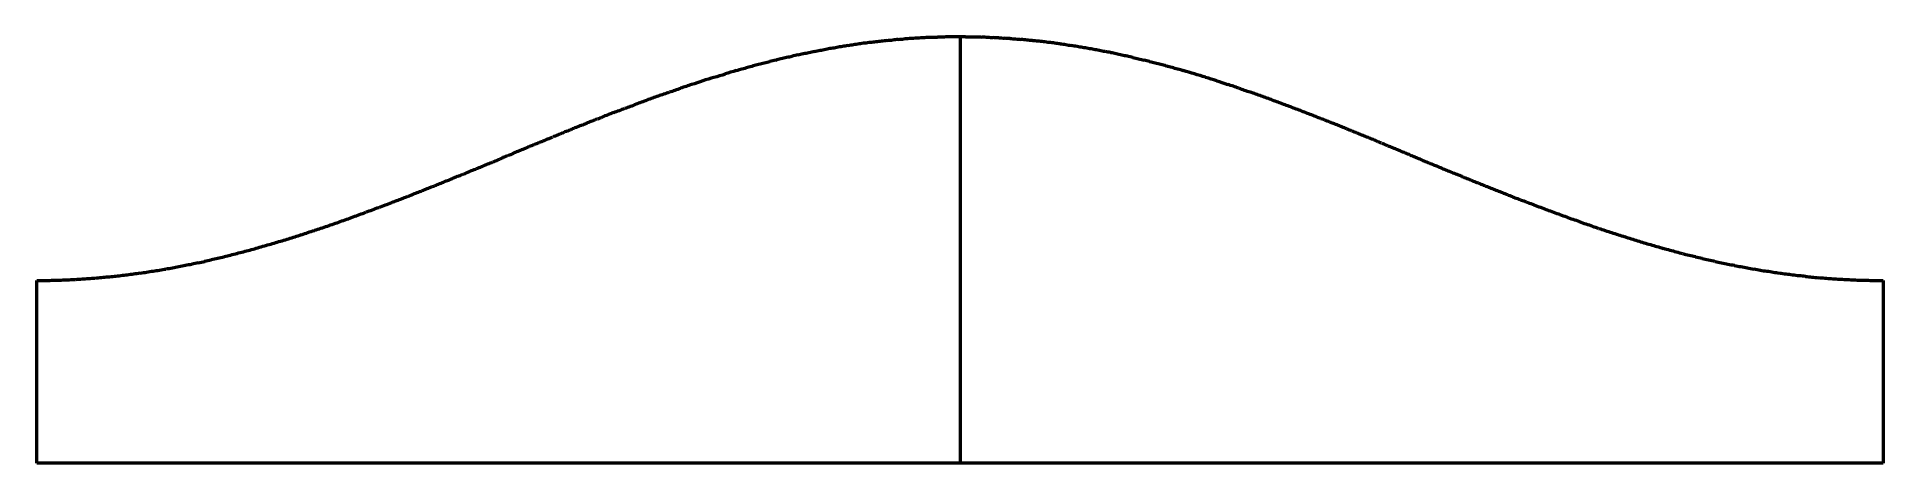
# Model space of a CAD drawing. Header units: millimetres. Extents: x 2 to 1012, y 0 to 233.
import ezdxf

# ---------------------------------------------------------------- set-up
doc = ezdxf.new("R2010")
doc.units = ezdxf.units.MM
doc.layers.add('IV_BEND_DOWN', color=30, linetype='Continuous', lineweight=50)
doc.layers.add('IV_OUTER_PROFILE', color=7, linetype='Continuous', lineweight=50)

msp = doc.modelspace()

# ---------------------------------------------------------------- linework, layer by layer
at = {"layer": 'IV_BEND_DOWN'}
msp.add_line((507.1, 233.4), (507.1, 0), dxfattribs=at)
at = {"layer": 'IV_OUTER_PROFILE'}
for p, q in [((2, 98.8), (2, 100)), ((2, 0), (2, 98.8)), ((1012.2, 100), (1012.2, 98.8)), ((1012.2, 98.8), (1012.2, 0)), ((1012.2, 0), (2, 0))]:
    msp.add_line(p, q, dxfattribs=at)
for centre, radius, start, end in [((507.1, -158.7), 392.1, 94.0561, 94.5041), ((507.1, -157.9), 391.3, 93.6079, 94.0564), ((507.1, -157.2), 390.6, 93.159, 93.6081), ((507, -156.6), 390, 92.7096, 93.1592), ((507, -156), 389.4, 92.2596, 92.7098), ((507, -155.6), 388.9, 91.8092, 92.2598), ((507, -155.1), 388.5, 91.3584, 91.8094), ((507, -154.8), 388.2, 90.9073, 91.3586), ((507, -154.5), 387.9, 90.4559, 90.9074), ((507, -154.3), 387.7, 90.0043, 90.456), ((507, -154.2), 387.6, 89.5525, 90.0043), ((507, -154.2), 387.5, 89.1005, 89.5525), ((507, -154.2), 387.5, 88.6485, 89.1005), ((507, -154.3), 387.6, 88.1966, 88.6485), ((506.9, -154.4), 387.8, 87.7446, 88.1965), ((506.9, -154.7), 388, 87.2928, 87.7445), ((506.9, -155), 388.4, 86.8411, 87.2927), ((506.9, -155.4), 388.7, 86.3897, 86.841), ((506.9, -155.8), 389.2, 85.9385, 86.3895), ((506.8, -156.4), 389.7, 85.4877, 85.9383), ((524.7, -262.3), 497.2, 102.7173, 103.0786), ((523.1, -255), 489.8, 102.3528, 102.7191), ((521.5, -247.9), 482.5, 101.9833, 102.3547), ((520.1, -241), 475.4, 101.6089, 101.9852), ((518.7, -234.2), 468.5, 101.2294, 101.6107), ((517.4, -227.7), 461.8, 100.8448, 101.2312), ((516.2, -221.3), 455.3, 100.4553, 100.8467), ((515.1, -215), 449, 100.0608, 100.4571), ((514, -209), 442.8, 99.6612, 100.0626), ((513, -203.1), 436.9, 99.2566, 99.663), ((512.1, -197.4), 431.1, 98.847, 99.2584), ((511.2, -191.8), 425.4, 98.4325, 98.8489), ((510.4, -186.4), 420, 98.0129, 98.4343), ((509.7, -181.1), 414.7, 97.5884, 98.0147), ((509.1, -176), 409.5, 97.159, 97.5902), ((508.4, -171.1), 404.5, 96.7247, 97.1608), ((507.9, -166.3), 399.7, 96.2854, 96.7264), ((507.5, -162.4), 395.8, 95.8418, 96.2868), ((507.4, -161.5), 394.8, 95.3967, 95.8424), ((507.3, -160.5), 393.9, 94.9506, 95.3971), ((507.2, -159.6), 392.9, 94.5037, 94.951), ((506.8, -157), 390.3, 85.0373, 85.4875), ((506.5, -159.9), 393.3, 84.589, 85.0361), ((506.1, -164.1), 397.5, 84.1447, 84.5874), ((505.7, -168.5), 401.9, 83.7049, 84.1431), ((505.1, -172.9), 406.4, 83.2696, 83.7033), ((504.6, -177.5), 411, 82.8387, 83.2679), ((504, -182.2), 415.8, 82.4123, 82.837), ((503.3, -187.1), 420.7, 81.9904, 82.4106), ((502.6, -192.1), 425.7, 81.5731, 81.9888), ((501.8, -197.3), 430.9, 81.1604, 81.5715), ((501, -202.5), 436.3, 80.7523, 81.1587), ((500.1, -208), 441.8, 80.3487, 80.7506), ((499.1, -213.6), 447.5, 79.9498, 80.347), ((498.1, -219.3), 453.3, 79.5555, 79.9481), ((497, -225.2), 459.3, 79.1658, 79.5538), ((495.8, -231.2), 465.4, 78.7808, 79.1641), ((494.6, -237.4), 471.8, 78.4004, 78.7791), ((493.3, -243.8), 478.3, 78.0246, 78.3986), ((491.9, -250.3), 484.9, 77.6534, 78.0229), ((490.4, -257), 491.8, 77.2869, 77.6517), ((488.8, -263.8), 498.8, 76.925, 77.2852), ((558.8, -388.2), 627.6, 106.6896, 107.2731), ((549.5, -356.8), 595, 106.0866, 106.7003), ((543.7, -336.6), 573.9, 105.7741, 106.0914), ((541.4, -328.1), 565.1, 105.4543, 105.7761), ((538.9, -319.1), 555.8, 105.1294, 105.4561), ((536.5, -310.3), 546.7, 104.7997, 105.1312), ((534.3, -301.8), 537.9, 104.465, 104.8015), ((532.2, -293.5), 529.3, 104.1253, 104.4668), ((530.2, -285.4), 521, 103.7808, 104.1272), ((528.2, -277.5), 512.8, 103.4313, 103.7826), ((526.4, -269.8), 504.9, 103.0768, 103.4331), ((487.2, -270.9), 506, 76.5677, 76.9233), ((485.5, -278.1), 513.4, 76.215, 76.566), ((483.6, -285.4), 521, 75.867, 76.2133), ((481.7, -293), 528.8, 75.5235, 75.8653), ((479.7, -300.7), 536.8, 75.1846, 75.5218), ((476.5, -312.7), 549.2, 74.8519, 75.182), ((472.9, -325.9), 562.9, 74.5266, 74.8492), ((469.1, -339.7), 577.2, 74.2088, 74.5239), ((465, -354), 592.1, 73.8985, 74.2062), ((456.9, -381.8), 621.1, 73.3021, 73.89), ((446.9, -414.7), 655.5, 72.7331, 73.2918), ((627.4, -596.5), 847, 109.2628, 109.7014), ((610, -546.2), 793.7, 108.8058, 109.2726), ((594.7, -500.8), 745.9, 108.3203, 108.8157), ((581.2, -459.7), 702.6, 107.8061, 108.3304), ((569.3, -422.3), 663.4, 107.2627, 107.8164), ((435.6, -450.6), 693.1, 72.1929, 72.7229), ((422.8, -490), 734.4, 71.6813, 72.1829), ((408.3, -533.2), 780.1, 71.1978, 71.6715), ((391.9, -581.1), 830.6, 70.7421, 71.1882), ((373.2, -634.2), 887, 70.3138, 70.7326), ((728, -869.8), 1138.2, 110.8145, 111.1441), ((697, -787.7), 1050.4, 110.4673, 110.8236), ((670.4, -716), 974, 110.0932, 110.4766), ((647.4, -652.7), 906.7, 109.6918, 110.1027), ((351.7, -693.7), 950.3, 69.9125, 70.3044), ((327, -760.8), 1021.7, 69.5378, 69.9033), ((298.4, -837.1), 1103.2, 69.1895, 69.5288), ((264.9, -924.6), 1196.9, 68.8672, 69.1807), ((1028.6, -1627.3), 1953.2, 112.0594, 112.1454), ((981, -1509.7), 1826.4, 111.9696, 112.0614), ((939.2, -1405.9), 1714.5, 111.8738, 111.9716), ((902.2, -1313.5), 1614.9, 111.7721, 111.8758), ((869.1, -1230.7), 1525.8, 111.6644, 111.7741), ((839.5, -1156), 1445.4, 111.5507, 111.6664), ((812.9, -1088.4), 1372.7, 111.431, 111.5528), ((764.5, -964.7), 1240, 111.135, 111.4382), ((225.4, -1026.2), 1305.9, 68.5707, 68.8585), ((183.5, -1132.8), 1420.4, 68.4493, 68.5669), ((154.9, -1205), 1498.1, 68.3356, 68.4472), ((123.1, -1284.9), 1584.1, 68.2279, 68.3336), ((87.5, -1373.9), 1680, 68.1262, 68.2259), ((47.4, -1473.7), 1787.6, 68.0304, 68.1242), ((1.8, -1586.4), 1909.1, 67.9406, 68.0284), ((-50.2, -1714.7), 2047.5, 67.8566, 67.9386), ((2603.3, -5428.8), 6068, 112.63637, 112.66413), ((2201.8, -4465.5), 5024.4, 112.6048, 112.6383), ((1918, -3783.5), 4285.7, 112.5674, 112.6067), ((1706.9, -3275.1), 3735.2, 112.5242, 112.5693), ((1543.7, -2881.3), 3308.9, 112.4753, 112.5262), ((1413.8, -2567.1), 2968.9, 112.4206, 112.4772), ((1308, -2310.6), 2691.4, 112.36, 112.4225), ((1220.3, -2097), 2460.5, 112.2937, 112.362), ((1146.3, -1916.3), 2265.3, 112.2215, 112.2956), ((1083.1, -1761.5), 2098.1, 112.1434, 112.2234), ((-110.3, -1862.2), 2206.8, 67.7785, 67.8546), ((-180.4, -2033.5), 2391.9, 67.7063, 67.7766), ((-263.2, -2235.2), 2609.9, 67.64, 67.7044), ((-362.4, -2476), 2870.4, 67.5794, 67.638), ((-483.4, -2769), 3187.4, 67.5247, 67.5775), ((-634.2, -3133.2), 3581.5, 67.4758, 67.5228), ((-827.2, -3598.4), 4085.2, 67.4326, 67.4738), ((-1083.1, -4213.7), 4751.6, 67.3952, 67.4307), ((-1438.3, -5066.4), 5675.3, 67.3636, 67.3933), ((-1964.4, -6327.2), 7041.5, 67.33778, 67.36171), ((-2634.7, 7184.6), 7589.9, 292.28309, 292.30567), ((-3652.8, 9667.1), 10273, 292.3037, 292.32039), ((-5782.2, 14855.3), 15881.2, 292.31842, 292.32922), ((-13023.7, 32489.5), 34944.4, 292.32725, 292.33216), ((13861, -32345.7), 35244.2, 112.70528, 112.71006), ((6440.1, -14608.7), 16017.5, 112.69667, 112.70719), ((4258, -9390.4), 10361.2, 112.68231, 112.69858), ((3214.6, -6893.4), 7655.1, 112.66222, 112.68423), ((-2823.1, -8383), 9269.4, 67.31769, 67.33587), ((-4475, -12334.3), 13552.1, 67.30333, 67.31577), ((-8959.9, -23055.5), 25173.6, 67.29472, 67.30142), ((-67272.9, -162405.7), 176232.8, 67.291854, 67.29281), ((67148.6, 161796.6), 174733.9, 247.669803, 247.670784), ((10244.3, 23253.1), 24959.4, 247.67275, 247.67961), ((5867.8, 12594), 13436.8, 247.68158, 247.69433), ((4255.8, 8665.6), 9190.5, 247.6963, 247.71494), ((-616.8, 2236.2), 2245.9, 291.831, 291.9071), ((-689, 2415.8), 2439.4, 291.9051, 291.9752), ((-774.6, 2628.2), 2668.4, 291.9732, 292.0373), ((-877.7, 2883.3), 2943.6, 292.0353, 292.0934), ((-1004.4, 3195.7), 3280.6, 292.0914, 292.1436), ((-1163.6, 3587.2), 3703.3, 292.1416, 292.1878), ((-1369.6, 4092.7), 4249.2, 292.1858, 292.2261), ((-1646.5, 4770.8), 4981.6, 292.2242, 292.2586), ((-2038.2, 5728.5), 6016.3, 292.25658, 292.28506), ((3417.9, 6621.7), 6981.6, 247.71691, 247.74145), ((2904.6, 5368.1), 5627, 247.7434, 247.7739), ((2558, 4520.4), 4711.1, 247.7758, 247.8122), ((2308.4, 3908.6), 4050.3, 247.8142, 247.8564), ((2120, 3446.1), 3551, 247.8584, 247.9066), ((1972.9, 3084), 3160.1, 247.9086, 247.9627), ((1854.9, 2792.7), 2845.9, 247.9647, 248.0248), ((1758.2, 2553.2), 2587.5, 248.0268, 248.0929), ((1677.5, 2352.7), 2371.4, 248.0949, 248.167), ((-267.3, 1348.6), 1291.9, 290.8555, 291.0232), ((-291.9, 1413), 1360.8, 291.0203, 291.1452), ((-317.9, 1480.3), 1433, 291.1431, 291.2618), ((-346.7, 1554.5), 1512.6, 291.2597, 291.3722), ((-378.9, 1636.8), 1601, 291.3701, 291.4765), ((-415, 1728.7), 1699.7, 291.4745, 291.5747), ((-455.7, 1832), 1810.7, 291.5727, 291.6669), ((-502.1, 1948.8), 1936.4, 291.6649, 291.753), ((-555.3, 2082.3), 2080.1, 291.751, 291.8331), ((1609.1, 2182.4), 2187.9, 248.169, 248.247), ((1550.5, 2035.8), 2030, 248.249, 248.3331), ((1499.8, 1908.2), 1892.7, 248.3351, 248.4253), ((1455.4, 1796.2), 1772.2, 248.4273, 248.5235), ((1416.3, 1696.9), 1665.5, 248.5255, 248.6278), ((1381.6, 1608.4), 1570.5, 248.6299, 248.7382), ((1350.6, 1528.9), 1485.1, 248.7403, 248.8548), ((1322.8, 1457.1), 1408.1, 248.8569, 248.9776), ((1285.3, 1359.6), 1303.6, 248.9799, 249.1463), ((-125.3, 963), 881, 289.2022, 289.4455), ((-137.9, 998.8), 918.9, 289.4422, 289.6758), ((-151.6, 1037.3), 959.8, 289.6725, 289.8966), ((-166.6, 1078.8), 1003.9, 289.8933, 290.1078), ((-183, 1123.7), 1051.7, 290.1045, 290.3095), ((-201, 1172.6), 1103.8, 290.3063, 290.5018), ((-220.9, 1225.9), 1160.7, 290.4987, 290.6849), ((-242.8, 1284.3), 1223.1, 290.6817, 290.8586), ((1262.4, 1299.9), 1239.7, 249.1492, 249.324), ((1241.7, 1245.2), 1181.2, 249.3268, 249.5101), ((1222.9, 1194.9), 1127.5, 249.513, 249.7047), ((1205.7, 1148.5), 1078, 249.7076, 249.9079), ((1189.9, 1105.5), 1032.2, 249.9109, 250.1197), ((1175.4, 1065.6), 989.8, 250.1227, 250.3403), ((1162.1, 1028.4), 950.2, 250.3433, 250.5696), ((1149.7, 993.6), 913.4, 250.5726, 250.8077), ((-55.1, 749.7), 656.4, 286.6185, 286.9405), ((-60.2, 766.7), 674.2, 286.9377, 287.2516), ((-65.7, 784.5), 692.8, 287.2488, 287.5549), ((-71.6, 803.1), 712.3, 287.5521, 287.8502), ((-77.8, 822.5), 732.7, 287.8475, 288.1378), ((-84.4, 842.8), 754, 288.1351, 288.4177), ((-91.4, 864.1), 776.4, 288.415, 288.6898), ((-98.9, 886.3), 799.9, 288.6871, 288.9544), ((-111.2, 922.3), 837.9, 288.9511, 289.2066), ((1138.4, 961.1), 878.9, 250.8107, 251.0547), ((1127.8, 930.5), 846.6, 251.0578, 251.3106), ((1118.1, 901.8), 816.3, 251.3137, 251.5756), ((1109, 874.7), 787.7, 251.5788, 251.8497), ((1100.6, 849.2), 760.8, 251.8529, 252.1329), ((1092.8, 825), 735.4, 252.1361, 252.4254), ((1085.5, 802.2), 711.4, 252.4286, 252.7271), ((1078.7, 780.4), 688.6, 252.7304, 253.0383), ((1072.3, 759.8), 667.1, 253.0416, 253.3589), ((-15.5, 600.6), 502.1, 282.5675, 282.9807), ((-18, 611.8), 513.5, 282.9776, 283.3823), ((-20.7, 623.3), 525.4, 283.3792, 283.7754), ((-23.6, 635.3), 537.7, 283.7724, 284.1601), ((-26.7, 647.7), 550.5, 284.1571, 284.5365), ((-30.1, 660.6), 563.8, 284.5335, 284.9045), ((-33.6, 674), 577.7, 284.9015, 285.2642), ((-37.4, 688), 592.2, 285.2613, 285.6158), ((-41.4, 702.5), 607.2, 285.6128, 285.9591), ((-45.7, 717.6), 622.9, 285.9562, 286.2943), ((-50.2, 733.3), 639.3, 286.2914, 286.6214), ((1066.5, 740.2), 646.6, 253.3622, 253.689), ((1061, 721.6), 627.2, 253.6924, 254.0287), ((1055.8, 703.8), 608.7, 254.0321, 254.3781), ((1051, 686.9), 591.1, 254.3815, 254.7371), ((1046.6, 670.7), 574.3, 254.7406, 255.106), ((1042.4, 655.2), 558.3, 255.1095, 255.4848), ((1038.5, 640), 542.6, 255.4879, 255.8734), ((1036.2, 631.2), 533.4, 255.8756, 256.2669), ((1034.1, 622.6), 524.6, 256.2691, 256.6664), ((1032.1, 614.2), 516, 256.6686, 257.0718), ((1030.2, 606.1), 507.7, 257.074, 257.4831), ((1.1, 501.5), 401.5, 273.6544, 274.1595), ((0.9, 504.3), 404.3, 274.1583, 274.6602), ((0.7, 507.3), 407.3, 274.659, 275.1575), ((0.4, 510.4), 410.4, 275.1562, 275.6514), ((0.1, 513.6), 413.7, 275.6501, 276.1418), ((-0.3, 516.9), 417, 276.1405, 276.6287), ((-0.6, 520.4), 420.5, 276.6274, 277.112), ((-1.1, 524), 424.1, 277.1106, 277.5917), ((-1.6, 527.7), 427.8, 277.5903, 278.0677), ((-2.1, 531.5), 431.7, 278.0663, 278.5399), ((-2.7, 535.4), 435.6, 278.5385, 279.0085), ((-3.3, 539.4), 439.7, 279.007, 279.4732), ((-4, 543.6), 444, 279.4717, 279.934), ((-4.7, 547.9), 448.3, 279.9325, 280.391), ((-5.5, 552.1), 452.6, 280.3893, 280.8441), ((-7, 560.1), 460.7, 280.8416, 281.289), ((-8.9, 569.7), 470.5, 281.2859, 281.7248), ((-10.9, 579.6), 480.6, 281.7217, 282.152), ((-13.1, 589.9), 491.2, 282.1489, 282.5706), ((1028.5, 598.2), 499.6, 257.4854, 257.9005), ((1026.8, 590.5), 491.7, 257.9027, 258.3238), ((1025.2, 583.1), 484.1, 258.326, 258.7531), ((1023.8, 575.8), 476.7, 258.7553, 259.1883), ((1022.4, 568.8), 469.5, 259.1906, 259.6296), ((1021.1, 561.9), 462.6, 259.6318, 260.0768), ((1020, 555.3), 455.8, 260.079, 260.53), ((1018.9, 548.8), 449.3, 260.5321, 260.9891), ((1017.9, 542.6), 442.9, 260.9912, 261.4541), ((1016.9, 536.5), 436.8, 261.4563, 261.9251), ((1016.1, 530.7), 430.9, 261.9272, 262.4019), ((1015.3, 525), 425.1, 262.404, 262.8846), ((1014.6, 519.5), 419.6, 262.8867, 263.3731), ((1014, 514.2), 414.2, 263.3752, 263.8674), ((1013.4, 509), 409.1, 263.8694, 264.3674), ((1012.9, 504), 404.1, 264.3694, 264.8731), ((1012.4, 498.7), 398.7, 264.8741, 265.3841), ((1012.7, 501.8), 401.8, 265.3829, 265.8887), ((1012.5, 500.1), 400.1, 265.8894, 266.397), ((1.7, 484.8), 384.8, 270.0409, 270.5667), ((1.7, 486.8), 386.8, 270.5658, 271.0889), ((1.7, 489), 389, 271.0879, 271.6082), ((1.6, 491.2), 391.2, 271.6072, 272.1246), ((1.5, 493.6), 393.6, 272.1236, 272.638), ((1.4, 496.1), 396.1, 272.637, 273.1484), ((1.3, 498.7), 398.7, 273.1472, 273.6556), ((1012.4, 498.4), 398.4, 266.3977, 266.9071), ((1012.3, 496.9), 396.9, 266.9077, 267.4188), ((1012.3, 495.5), 395.5, 267.4194, 267.9321), ((1012.2, 494.2), 394.2, 267.9327, 268.447), ((1012.2, 493), 393, 268.4475, 268.9632), ((1012.2, 491.9), 391.9, 268.9637, 269.4808), ((1012.2, 490.8), 390.8, 269.4813, 269.9997)]:
    msp.add_arc(centre, radius, start, end, dxfattribs=at)

doc.saveas('drawing.dxf')
